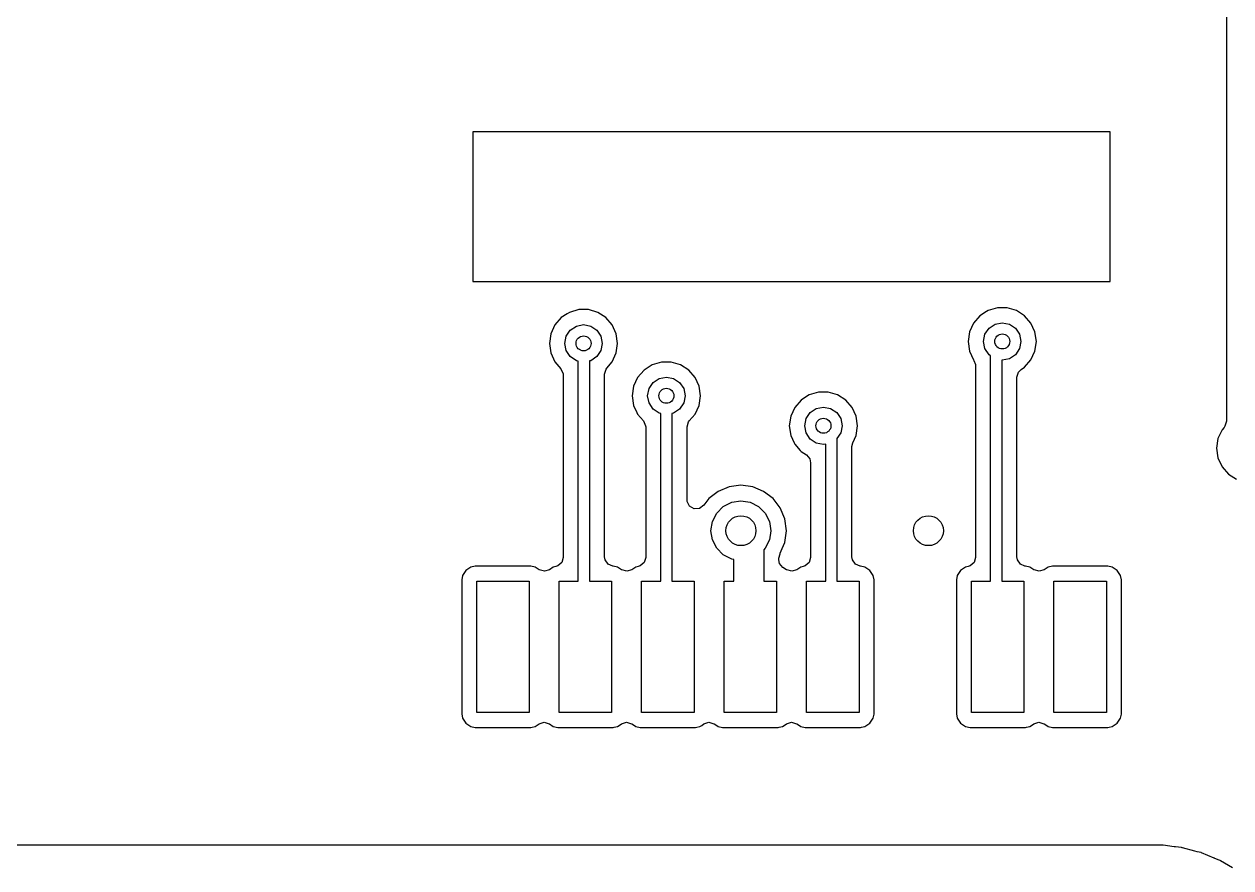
# Model space of a CAD drawing. Extents: x 0.4 to 10.6, y -8.1 to -0.4.
# Drawn here: x 5.135 to 5.769, y -2.689 to -2.246 of the extents above; entities that cross this region are included whole.
import ezdxf

# ---------------------------------------------------------------- set-up
doc = ezdxf.new("R2010")
doc.units = 0
doc.header["$MEASUREMENT"] = 0
doc.layers.add('BLACK', color=7, linetype='CONTINUOUS')

msp = doc.modelspace()

# ---------------------------------------------------------------- linework, layer by layer
at = {"layer": 'BLACK', "linetype": 'CONTINUOUS'}
for p, q in [((5.76675, -2.11481), (5.76675, -2.45434)), ((5.70571, -2.30217), (5.37106, -2.30217)), ((5.37106, -2.30217), (5.37106, -2.38091)), ((5.70571, -2.38091), (5.70571, -2.30217)), ((5.37106, -2.38091), (5.70571, -2.38091)), ((5.64649, -2.39465), (5.64159, -2.39608)), ((5.65159, -2.39465), (5.64649, -2.39465)), ((5.64649, -2.39465), (5.64649, -2.39465)), ((5.65648, -2.39608), (5.65159, -2.39465)), ((5.65159, -2.39465), (5.65159, -2.39465)), ((5.4174, -2.39984), (5.41406, -2.4037)), ((5.42057, -2.39781), (5.4174, -2.39984)), ((5.42169, -2.39709), (5.42057, -2.39781)), ((5.42658, -2.39565), (5.42169, -2.39709)), ((5.42169, -2.39709), (5.42169, -2.39709)), ((5.42169, -2.39709), (5.42169, -2.39709)), ((5.43168, -2.39565), (5.42658, -2.39565)), ((5.42658, -2.39565), (5.42658, -2.39565)), ((5.43658, -2.39709), (5.43168, -2.39565)), ((5.43168, -2.39565), (5.43168, -2.39565)), ((5.44087, -2.39984), (5.43658, -2.39709)), ((5.43658, -2.39709), (5.43658, -2.39709)), ((5.43658, -2.39709), (5.43658, -2.39709)), ((5.44421, -2.4037), (5.44087, -2.39984)), ((5.6373, -2.39884), (5.63396, -2.40269)), ((5.64073, -2.39664), (5.6373, -2.39884)), ((5.64159, -2.39608), (5.64073, -2.39664)), ((5.64159, -2.39608), (5.64159, -2.39608)), ((5.64159, -2.39608), (5.64159, -2.39608)), ((5.66077, -2.39884), (5.65648, -2.39608)), ((5.65648, -2.39608), (5.65648, -2.39608)), ((5.65648, -2.39608), (5.65648, -2.39608)), ((5.66411, -2.40269), (5.66077, -2.39884)), ((5.41406, -2.4037), (5.41194, -2.40834)), ((5.41406, -2.4037), (5.41406, -2.4037)), ((5.42004, -2.40962), (5.42217, -2.40643)), ((5.42217, -2.40643), (5.42537, -2.40429)), ((5.42537, -2.40429), (5.42913, -2.40354)), ((5.42913, -2.40354), (5.4329, -2.40429)), ((5.4329, -2.40429), (5.43609, -2.40643)), ((5.43609, -2.40643), (5.43823, -2.40962)), ((5.44633, -2.40834), (5.44421, -2.4037)), ((5.63184, -2.40733), (5.63112, -2.41238)), ((5.63396, -2.40269), (5.63184, -2.40733)), ((5.63396, -2.40269), (5.63396, -2.40269)), ((5.63994, -2.40862), (5.64208, -2.40542)), ((5.64208, -2.40542), (5.64527, -2.40329)), ((5.64527, -2.40329), (5.64904, -2.40254)), ((5.64904, -2.40254), (5.6528, -2.40329)), ((5.6528, -2.40329), (5.656, -2.40542)), ((5.656, -2.40542), (5.65813, -2.40862)), ((5.66623, -2.40733), (5.66411, -2.40269)), ((5.66695, -2.41238), (5.66623, -2.40733)), ((5.41194, -2.40834), (5.41122, -2.41339)), ((5.41122, -2.41339), (5.41194, -2.41843)), ((5.41929, -2.41339), (5.42004, -2.40962)), ((5.42004, -2.41715), (5.41929, -2.41339)), ((5.43823, -2.40962), (5.43898, -2.41339)), ((5.43898, -2.41339), (5.43823, -2.41715)), ((5.44705, -2.41339), (5.44633, -2.40834)), ((5.44633, -2.41843), (5.44705, -2.41339)), ((5.63112, -2.41238), (5.63184, -2.41743)), ((5.63919, -2.41238), (5.63994, -2.40862)), ((5.63994, -2.41615), (5.63919, -2.41238)), ((5.65813, -2.40862), (5.65888, -2.41238)), ((5.65888, -2.41238), (5.65813, -2.41615)), ((5.66623, -2.41743), (5.66695, -2.41238)), ((5.41194, -2.41843), (5.41406, -2.42307)), ((5.42217, -2.42035), (5.42004, -2.41715)), ((5.42537, -2.42248), (5.42217, -2.42035)), ((5.43609, -2.42035), (5.4329, -2.42248)), ((5.43823, -2.41715), (5.43609, -2.42035)), ((5.44421, -2.42307), (5.44633, -2.41843)), ((5.63184, -2.41743), (5.63396, -2.42207)), ((5.64208, -2.41934), (5.63994, -2.41615)), ((5.64291, -2.4199), (5.64208, -2.41934)), ((5.64291, -2.53839), (5.64291, -2.4199)), ((5.656, -2.41934), (5.6528, -2.42148)), ((5.65813, -2.41615), (5.656, -2.41934)), ((5.66411, -2.42207), (5.66623, -2.41743)), ((5.41406, -2.42307), (5.41406, -2.42307)), ((5.41406, -2.42307), (5.41729, -2.4268)), ((5.41729, -2.4268), (5.41843, -2.42931)), ((5.42638, -2.42268), (5.42537, -2.42248)), ((5.42638, -2.53839), (5.42638, -2.42268)), ((5.4329, -2.42248), (5.43228, -2.4226)), ((5.43228, -2.4226), (5.43228, -2.53839)), ((5.44018, -2.42955), (5.44095, -2.42691)), ((5.44095, -2.42691), (5.44137, -2.42635)), ((5.44137, -2.42635), (5.44421, -2.42307)), ((5.44421, -2.42307), (5.44421, -2.42307)), ((5.44421, -2.42307), (5.44421, -2.42307)), ((5.46367, -2.42563), (5.4609, -2.4274)), ((5.46519, -2.42465), (5.46367, -2.42563)), ((5.47009, -2.42321), (5.46519, -2.42465)), ((5.46519, -2.42465), (5.46519, -2.42465)), ((5.46519, -2.42465), (5.46519, -2.42465)), ((5.47519, -2.42321), (5.47009, -2.42321)), ((5.47009, -2.42321), (5.47009, -2.42321)), ((5.48008, -2.42465), (5.47519, -2.42321)), ((5.47519, -2.42321), (5.47519, -2.42321)), ((5.48437, -2.4274), (5.48008, -2.42465)), ((5.48008, -2.42465), (5.48008, -2.42465)), ((5.48008, -2.42465), (5.48008, -2.42465)), ((5.63396, -2.42207), (5.63415, -2.42236)), ((5.63415, -2.42236), (5.63406, -2.42242)), ((5.63406, -2.42242), (5.63497, -2.42442)), ((5.63497, -2.42442), (5.63502, -2.42511)), ((5.63502, -2.42511), (5.63502, -2.5259)), ((5.64904, -2.42222), (5.64882, -2.42218)), ((5.64882, -2.42218), (5.64882, -2.53839)), ((5.6528, -2.42148), (5.64904, -2.42222)), ((5.65749, -2.42856), (5.65896, -2.42709)), ((5.65896, -2.42709), (5.66077, -2.42592)), ((5.66077, -2.42592), (5.66411, -2.42207)), ((5.41843, -2.42931), (5.41848, -2.43)), ((5.41848, -2.43), (5.41848, -2.5259)), ((5.44018, -2.52562), (5.44018, -2.42955)), ((5.45756, -2.43126), (5.45544, -2.4359)), ((5.4609, -2.4274), (5.45756, -2.43126)), ((5.45756, -2.43126), (5.45756, -2.43126)), ((5.46568, -2.43399), (5.46887, -2.43185)), ((5.46887, -2.43185), (5.47264, -2.4311)), ((5.47264, -2.4311), (5.4764, -2.43185)), ((5.4764, -2.43185), (5.4796, -2.43399)), ((5.48771, -2.43126), (5.48437, -2.4274)), ((5.48983, -2.4359), (5.48771, -2.43126)), ((5.65671, -2.4312), (5.65749, -2.42856)), ((5.65671, -2.52562), (5.65671, -2.4312)), ((5.45544, -2.4359), (5.45472, -2.44094)), ((5.4628, -2.44094), (5.46354, -2.43718)), ((5.46354, -2.43718), (5.46568, -2.43399)), ((5.4796, -2.43399), (5.48173, -2.43718)), ((5.48173, -2.43718), (5.48248, -2.44094)), ((5.49056, -2.44094), (5.48983, -2.4359)), ((5.55257, -2.43896), (5.54767, -2.44039)), ((5.55767, -2.43896), (5.55257, -2.43896)), ((5.55257, -2.43896), (5.55257, -2.43896)), ((5.56256, -2.44039), (5.55767, -2.43896)), ((5.55767, -2.43896), (5.55767, -2.43896)), ((5.45472, -2.44094), (5.45544, -2.44599)), ((5.45544, -2.44599), (5.45717, -2.44978)), ((5.46354, -2.44471), (5.4628, -2.44094)), ((5.46568, -2.4479), (5.46354, -2.44471)), ((5.48173, -2.44471), (5.4796, -2.4479)), ((5.48248, -2.44094), (5.48173, -2.44471)), ((5.48771, -2.45063), (5.48983, -2.44599)), ((5.48983, -2.44599), (5.49056, -2.44094)), ((5.54338, -2.44315), (5.54004, -2.44701)), ((5.54577, -2.44162), (5.54338, -2.44315)), ((5.54767, -2.44039), (5.54577, -2.44162)), ((5.54767, -2.44039), (5.54767, -2.44039)), ((5.54767, -2.44039), (5.54767, -2.44039)), ((5.56685, -2.44315), (5.56256, -2.44039)), ((5.56256, -2.44039), (5.56256, -2.44039)), ((5.56256, -2.44039), (5.56256, -2.44039)), ((5.57019, -2.44701), (5.56685, -2.44315)), ((5.45717, -2.44978), (5.45756, -2.45063)), ((5.45756, -2.45063), (5.4606, -2.45414)), ((5.46887, -2.45004), (5.46568, -2.4479)), ((5.46969, -2.4502), (5.46887, -2.45004)), ((5.46969, -2.53839), (5.46969, -2.4502)), ((5.4764, -2.45004), (5.47559, -2.4502)), ((5.47559, -2.4502), (5.47559, -2.53839)), ((5.4796, -2.4479), (5.4764, -2.45004)), ((5.48468, -2.45414), (5.48771, -2.45063)), ((5.53793, -2.45164), (5.5372, -2.45669)), ((5.54004, -2.44701), (5.53793, -2.45164)), ((5.54004, -2.44701), (5.54004, -2.44701)), ((5.54602, -2.45293), (5.54816, -2.44973)), ((5.54816, -2.44973), (5.55135, -2.4476)), ((5.55135, -2.4476), (5.55512, -2.44685)), ((5.55512, -2.44685), (5.55888, -2.4476)), ((5.55888, -2.4476), (5.56208, -2.44973)), ((5.56208, -2.44973), (5.56421, -2.45293)), ((5.57231, -2.45164), (5.57019, -2.44701)), ((5.57304, -2.45669), (5.57231, -2.45164)), ((5.4606, -2.45414), (5.46174, -2.45664)), ((5.46174, -2.45664), (5.46179, -2.45733)), ((5.46179, -2.45733), (5.46179, -2.5259)), ((5.48348, -2.45733), (5.48426, -2.45469)), ((5.48348, -2.49551), (5.48348, -2.45733)), ((5.48426, -2.45469), (5.48468, -2.45414)), ((5.5372, -2.45669), (5.53793, -2.46174)), ((5.54528, -2.45669), (5.54602, -2.45293)), ((5.54602, -2.46046), (5.54528, -2.45669)), ((5.56421, -2.45293), (5.56496, -2.45669)), ((5.56496, -2.45669), (5.56421, -2.46046)), ((5.57231, -2.46174), (5.57304, -2.45669)), ((5.76445, -2.45882), (5.76233, -2.46346)), ((5.76556, -2.45754), (5.76445, -2.45882)), ((5.76598, -2.45698), (5.76556, -2.45754)), ((5.76675, -2.45434), (5.76598, -2.45698)), ((5.53793, -2.46174), (5.53972, -2.46568)), ((5.54816, -2.46365), (5.54602, -2.46046)), ((5.55135, -2.46579), (5.54816, -2.46365)), ((5.56421, -2.46046), (5.5622, -2.46346)), ((5.5622, -2.46346), (5.5622, -2.53839)), ((5.57054, -2.46562), (5.57138, -2.46379)), ((5.57138, -2.46379), (5.57231, -2.46174)), ((5.76233, -2.46346), (5.76161, -2.4685)), ((5.53972, -2.46568), (5.54004, -2.46638)), ((5.54004, -2.46638), (5.54285, -2.46962)), ((5.54285, -2.46962), (5.54338, -2.47023)), ((5.54338, -2.47023), (5.54616, -2.47202)), ((5.55512, -2.46654), (5.55135, -2.46579)), ((5.5563, -2.4663), (5.55512, -2.46654)), ((5.5563, -2.53839), (5.5563, -2.4663)), ((5.5701, -2.46765), (5.57054, -2.46562)), ((5.5701, -2.52562), (5.5701, -2.46765)), ((5.76161, -2.4685), (5.76233, -2.47355)), ((5.54616, -2.47202), (5.54796, -2.4741)), ((5.54796, -2.4741), (5.54841, -2.47613)), ((5.54841, -2.47613), (5.54841, -2.5259)), ((5.76233, -2.47355), (5.76445, -2.47819)), ((5.76445, -2.47819), (5.76445, -2.47819)), ((5.76445, -2.47819), (5.76779, -2.48205)), ((5.76779, -2.48205), (5.77208, -2.4848)), ((5.50564, -2.48878), (5.49989, -2.49116)), ((5.51181, -2.48797), (5.50564, -2.48878)), ((5.50564, -2.48878), (5.50564, -2.48878)), ((5.51798, -2.48878), (5.51181, -2.48797)), ((5.51181, -2.48797), (5.51181, -2.48797)), ((5.52373, -2.49116), (5.51798, -2.48878)), ((5.51798, -2.48878), (5.51798, -2.48878)), ((5.48358, -2.49649), (5.48348, -2.49551)), ((5.48487, -2.49892), (5.48358, -2.49649)), ((5.49495, -2.49495), (5.49224, -2.49848)), ((5.49989, -2.49116), (5.49495, -2.49495)), ((5.49495, -2.49495), (5.49495, -2.49495)), ((5.49495, -2.49495), (5.49495, -2.49495)), ((5.49989, -2.49116), (5.49989, -2.49116)), ((5.49989, -2.49116), (5.49989, -2.49116)), ((5.50255, -2.49907), (5.50694, -2.49683)), ((5.50694, -2.49683), (5.51181, -2.49606)), ((5.51181, -2.49606), (5.51668, -2.49683)), ((5.51668, -2.49683), (5.52107, -2.49907)), ((5.52867, -2.49495), (5.52373, -2.49116)), ((5.53246, -2.49989), (5.52867, -2.49495)), ((5.48727, -2.50027), (5.48487, -2.49892)), ((5.49002, -2.5001), (5.48727, -2.50027)), ((5.49224, -2.49848), (5.49002, -2.5001)), ((5.49683, -2.50694), (5.49907, -2.50255)), ((5.49907, -2.50255), (5.50255, -2.49907)), ((5.52107, -2.49907), (5.52455, -2.50255)), ((5.52455, -2.50255), (5.52679, -2.50694)), ((5.53484, -2.50564), (5.53246, -2.49989)), ((5.49606, -2.51181), (5.49683, -2.50694)), ((5.52679, -2.50694), (5.52756, -2.51181)), ((5.53566, -2.51181), (5.53484, -2.50564)), ((5.49683, -2.51668), (5.49606, -2.51181)), ((5.52756, -2.51181), (5.52679, -2.51668)), ((5.53484, -2.51798), (5.53566, -2.51181)), ((5.49907, -2.52107), (5.49683, -2.51668)), ((5.50255, -2.52455), (5.49907, -2.52107)), ((5.52455, -2.52107), (5.52382, -2.5218)), ((5.52382, -2.5218), (5.52382, -2.53839)), ((5.52679, -2.51668), (5.52455, -2.52107)), ((5.53248, -2.52369), (5.53351, -2.52121)), ((5.53351, -2.52121), (5.53484, -2.51798)), ((5.41771, -2.52854), (5.41563, -2.53034)), ((5.41848, -2.5259), (5.41771, -2.52854)), ((5.44044, -2.52721), (5.44018, -2.52562)), ((5.44203, -2.52945), (5.44044, -2.52721)), ((5.46102, -2.52854), (5.45894, -2.53034)), ((5.46179, -2.5259), (5.46102, -2.52854)), ((5.50694, -2.52679), (5.50255, -2.52455)), ((5.50807, -2.52697), (5.50694, -2.52679)), ((5.50807, -2.53839), (5.50807, -2.52697)), ((5.53171, -2.52634), (5.53237, -2.5239)), ((5.53171, -2.52709), (5.53171, -2.52634)), ((5.53212, -2.52903), (5.53171, -2.52709)), ((5.53237, -2.5239), (5.53246, -2.52373)), ((5.53246, -2.52373), (5.53248, -2.52369)), ((5.53246, -2.52373), (5.53246, -2.52373)), ((5.54763, -2.52854), (5.54555, -2.53034)), ((5.54841, -2.5259), (5.54763, -2.52854)), ((5.57036, -2.52721), (5.5701, -2.52562)), ((5.57195, -2.52945), (5.57036, -2.52721)), ((5.63424, -2.52854), (5.63217, -2.53034)), ((5.63502, -2.5259), (5.63424, -2.52854)), ((5.65698, -2.52721), (5.65671, -2.52562)), ((5.65857, -2.52945), (5.65698, -2.52721)), ((5.36734, -2.53269), (5.3656, -2.53531)), ((5.36995, -2.53095), (5.36734, -2.53269)), ((5.37225, -2.53049), (5.36995, -2.53095)), ((5.36995, -2.53095), (5.36995, -2.53095)), ((5.40137, -2.53049), (5.37225, -2.53049)), ((5.37225, -2.53049), (5.37225, -2.53049)), ((5.40367, -2.53095), (5.40137, -2.53049)), ((5.40137, -2.53049), (5.40137, -2.53049)), ((5.40575, -2.53234), (5.40367, -2.53095)), ((5.40367, -2.53095), (5.40367, -2.53095)), ((5.4059, -2.53244), (5.40575, -2.53234)), ((5.40855, -2.53316), (5.4059, -2.53244)), ((5.41118, -2.53234), (5.40855, -2.53316)), ((5.41326, -2.53095), (5.41118, -2.53234)), ((5.41455, -2.53069), (5.41326, -2.53095)), ((5.41563, -2.53034), (5.41455, -2.53069)), ((5.44444, -2.53043), (5.44203, -2.52945)), ((5.44444, -2.53045), (5.44444, -2.53043)), ((5.44453, -2.53046), (5.44444, -2.53045)), ((5.44458, -2.53048), (5.44453, -2.53046)), ((5.44468, -2.53049), (5.44458, -2.53048)), ((5.44698, -2.53095), (5.44468, -2.53049)), ((5.44906, -2.53234), (5.44698, -2.53095)), ((5.44698, -2.53095), (5.44698, -2.53095)), ((5.44921, -2.53244), (5.44906, -2.53234)), ((5.45186, -2.53316), (5.44921, -2.53244)), ((5.45448, -2.53234), (5.45186, -2.53316)), ((5.45657, -2.53095), (5.45448, -2.53234)), ((5.45786, -2.53069), (5.45657, -2.53095)), ((5.45894, -2.53034), (5.45786, -2.53069)), ((5.53388, -2.53114), (5.53212, -2.52903)), ((5.53567, -2.53234), (5.53388, -2.53114)), ((5.53582, -2.53244), (5.53567, -2.53234)), ((5.53847, -2.53316), (5.53582, -2.53244)), ((5.5411, -2.53234), (5.53847, -2.53316)), ((5.54318, -2.53095), (5.5411, -2.53234)), ((5.54448, -2.53069), (5.54318, -2.53095)), ((5.54555, -2.53034), (5.54448, -2.53069)), ((5.57436, -2.53043), (5.57195, -2.52945)), ((5.57436, -2.53045), (5.57436, -2.53043)), ((5.57446, -2.53046), (5.57436, -2.53045)), ((5.5745, -2.53048), (5.57446, -2.53046)), ((5.5746, -2.53049), (5.5745, -2.53048)), ((5.5769, -2.53095), (5.5746, -2.53049)), ((5.57951, -2.53269), (5.5769, -2.53095)), ((5.5769, -2.53095), (5.5769, -2.53095)), ((5.58125, -2.53531), (5.57951, -2.53269)), ((5.62718, -2.53269), (5.62544, -2.53531)), ((5.62979, -2.53095), (5.62718, -2.53269)), ((5.63109, -2.53069), (5.62979, -2.53095)), ((5.63217, -2.53034), (5.63109, -2.53069)), ((5.66098, -2.53043), (5.65857, -2.52945)), ((5.66098, -2.53045), (5.66098, -2.53043)), ((5.66107, -2.53046), (5.66098, -2.53045)), ((5.66112, -2.53048), (5.66107, -2.53046)), ((5.66121, -2.53049), (5.66112, -2.53048)), ((5.66351, -2.53095), (5.66121, -2.53049)), ((5.66559, -2.53234), (5.66351, -2.53095)), ((5.66351, -2.53095), (5.66351, -2.53095)), ((5.66574, -2.53244), (5.66559, -2.53234)), ((5.66839, -2.53316), (5.66574, -2.53244)), ((5.67102, -2.53234), (5.66839, -2.53316)), ((5.6731, -2.53095), (5.67102, -2.53234)), ((5.6754, -2.53049), (5.6731, -2.53095)), ((5.6731, -2.53095), (5.6731, -2.53095)), ((5.70452, -2.53049), (5.6754, -2.53049)), ((5.6754, -2.53049), (5.6754, -2.53049)), ((5.70682, -2.53095), (5.70452, -2.53049)), ((5.70452, -2.53049), (5.70452, -2.53049)), ((5.70943, -2.53269), (5.70682, -2.53095)), ((5.70682, -2.53095), (5.70682, -2.53095)), ((5.71118, -2.53531), (5.70943, -2.53269)), ((5.3656, -2.53531), (5.36514, -2.53761)), ((5.36514, -2.53761), (5.36514, -2.60806)), ((5.3656, -2.53531), (5.3656, -2.53531)), ((5.37303, -2.60728), (5.37303, -2.53839)), ((5.37303, -2.53839), (5.40059, -2.53839)), ((5.40059, -2.53839), (5.40059, -2.60728)), ((5.41634, -2.60728), (5.41634, -2.53839)), ((5.41634, -2.53839), (5.42638, -2.53839)), ((5.43228, -2.53839), (5.4439, -2.53839)), ((5.4439, -2.53839), (5.4439, -2.60728)), ((5.45965, -2.60728), (5.45965, -2.53839)), ((5.45965, -2.53839), (5.46969, -2.53839)), ((5.47559, -2.53839), (5.4872, -2.53839)), ((5.4872, -2.53839), (5.4872, -2.60728)), ((5.50295, -2.60728), (5.50295, -2.53839)), ((5.50295, -2.53839), (5.50807, -2.53839)), ((5.52382, -2.53839), (5.53051, -2.53839)), ((5.53051, -2.53839), (5.53051, -2.60728)), ((5.54626, -2.60728), (5.54626, -2.53839)), ((5.54626, -2.53839), (5.5563, -2.53839)), ((5.5622, -2.53839), (5.57382, -2.53839)), ((5.57382, -2.53839), (5.57382, -2.60728)), ((5.58171, -2.53761), (5.58125, -2.53531)), ((5.58125, -2.53531), (5.58125, -2.53531)), ((5.58171, -2.60806), (5.58171, -2.53761)), ((5.58171, -2.53761), (5.58171, -2.53761)), ((5.58171, -2.53761), (5.58171, -2.53761)), ((5.58171, -2.53761), (5.58171, -2.53761)), ((5.62544, -2.53531), (5.62498, -2.53761)), ((5.62498, -2.53761), (5.62498, -2.60806)), ((5.62544, -2.53531), (5.62544, -2.53531)), ((5.63287, -2.60728), (5.63287, -2.53839)), ((5.63287, -2.53839), (5.64291, -2.53839)), ((5.64882, -2.53839), (5.66043, -2.53839)), ((5.66043, -2.53839), (5.66043, -2.60728)), ((5.67618, -2.60728), (5.67618, -2.53839)), ((5.67618, -2.53839), (5.70374, -2.53839)), ((5.70374, -2.53839), (5.70374, -2.60728)), ((5.71163, -2.53761), (5.71118, -2.53531)), ((5.71118, -2.53531), (5.71118, -2.53531)), ((5.71161, -2.59744), (5.71161, -2.53839)), ((5.71161, -2.53839), (5.71163, -2.53839)), ((5.71163, -2.53839), (5.71163, -2.53761)), ((5.71163, -2.53761), (5.71163, -2.53761)), ((5.71163, -2.53761), (5.71163, -2.53761)), ((5.71163, -2.53761), (5.71163, -2.53761)), ((5.71163, -2.59744), (5.71161, -2.59744)), ((5.71163, -2.60806), (5.71163, -2.59744)), ((5.36514, -2.60806), (5.3656, -2.61036)), ((5.3656, -2.61036), (5.3656, -2.61036)), ((5.3656, -2.61036), (5.36734, -2.61297)), ((5.40059, -2.60728), (5.37303, -2.60728)), ((5.4439, -2.60728), (5.41634, -2.60728)), ((5.4872, -2.60728), (5.45965, -2.60728)), ((5.53051, -2.60728), (5.50295, -2.60728)), ((5.57382, -2.60728), (5.54626, -2.60728)), ((5.57951, -2.61297), (5.58125, -2.61036)), ((5.58125, -2.61036), (5.58169, -2.60816)), ((5.58125, -2.61036), (5.58125, -2.61036)), ((5.58125, -2.61036), (5.58125, -2.61036)), ((5.58169, -2.60816), (5.58171, -2.60806)), ((5.58171, -2.60806), (5.58171, -2.60806)), ((5.62498, -2.60806), (5.62544, -2.61036)), ((5.62544, -2.61036), (5.62544, -2.61036)), ((5.62544, -2.61036), (5.62718, -2.61297)), ((5.66043, -2.60728), (5.63287, -2.60728)), ((5.70374, -2.60728), (5.67618, -2.60728)), ((5.70943, -2.61297), (5.71118, -2.61036)), ((5.71118, -2.61036), (5.71161, -2.60816)), ((5.71118, -2.61036), (5.71118, -2.61036)), ((5.71118, -2.61036), (5.71118, -2.61036)), ((5.71161, -2.60816), (5.71163, -2.60806)), ((5.36734, -2.61297), (5.36995, -2.61472)), ((5.36995, -2.61472), (5.36995, -2.61472)), ((5.36995, -2.61472), (5.37225, -2.61518)), ((5.37225, -2.61518), (5.37225, -2.61518)), ((5.37225, -2.61518), (5.37225, -2.61518)), ((5.37225, -2.61518), (5.40137, -2.61518)), ((5.40137, -2.61518), (5.40214, -2.61502)), ((5.40137, -2.61518), (5.40137, -2.61518)), ((5.40214, -2.61502), (5.40367, -2.61472)), ((5.40367, -2.61472), (5.40575, -2.61333)), ((5.40367, -2.61472), (5.40367, -2.61472)), ((5.40367, -2.61472), (5.40367, -2.61472)), ((5.40575, -2.61333), (5.40838, -2.61251)), ((5.40838, -2.61251), (5.41103, -2.61323)), ((5.41103, -2.61323), (5.41118, -2.61333)), ((5.41118, -2.61333), (5.41326, -2.61472)), ((5.41326, -2.61472), (5.41326, -2.61472)), ((5.41326, -2.61472), (5.41556, -2.61518)), ((5.41556, -2.61518), (5.41556, -2.61518)), ((5.41556, -2.61518), (5.41556, -2.61518)), ((5.41556, -2.61518), (5.44468, -2.61518)), ((5.44468, -2.61518), (5.44526, -2.61506)), ((5.44468, -2.61518), (5.44468, -2.61518)), ((5.44526, -2.61506), (5.44698, -2.61472)), ((5.44698, -2.61472), (5.44789, -2.61411)), ((5.44698, -2.61472), (5.44698, -2.61472)), ((5.44789, -2.61411), (5.44906, -2.61333)), ((5.44906, -2.61333), (5.45168, -2.61251)), ((5.45168, -2.61251), (5.45434, -2.61323)), ((5.45434, -2.61323), (5.45448, -2.61333)), ((5.45448, -2.61333), (5.45485, -2.61357)), ((5.45485, -2.61357), (5.45657, -2.61472)), ((5.45657, -2.61472), (5.45657, -2.61472)), ((5.45657, -2.61472), (5.45887, -2.61518)), ((5.45887, -2.61518), (5.45887, -2.61518)), ((5.45887, -2.61518), (5.45887, -2.61518)), ((5.45887, -2.61518), (5.48798, -2.61518)), ((5.48798, -2.61518), (5.48857, -2.61506)), ((5.48798, -2.61518), (5.48798, -2.61518)), ((5.48857, -2.61506), (5.49028, -2.61472)), ((5.49028, -2.61472), (5.49119, -2.61411)), ((5.49028, -2.61472), (5.49028, -2.61472)), ((5.49119, -2.61411), (5.49237, -2.61333)), ((5.49237, -2.61333), (5.49499, -2.61251)), ((5.49499, -2.61251), (5.49764, -2.61323)), ((5.49764, -2.61323), (5.49779, -2.61333)), ((5.49779, -2.61333), (5.49815, -2.61357)), ((5.49815, -2.61357), (5.49987, -2.61472)), ((5.49987, -2.61472), (5.49987, -2.61472)), ((5.49987, -2.61472), (5.50218, -2.61518)), ((5.50218, -2.61518), (5.50218, -2.61518)), ((5.50218, -2.61518), (5.50218, -2.61518)), ((5.50218, -2.61518), (5.53129, -2.61518)), ((5.53129, -2.61518), (5.53187, -2.61506)), ((5.53129, -2.61518), (5.53129, -2.61518)), ((5.53187, -2.61506), (5.53359, -2.61472)), ((5.53359, -2.61472), (5.5345, -2.61411)), ((5.53359, -2.61472), (5.53359, -2.61472)), ((5.5345, -2.61411), (5.53567, -2.61333)), ((5.53567, -2.61333), (5.5383, -2.61251)), ((5.5383, -2.61251), (5.54095, -2.61323)), ((5.54095, -2.61323), (5.5411, -2.61333)), ((5.5411, -2.61333), (5.54146, -2.61357)), ((5.54146, -2.61357), (5.54318, -2.61472)), ((5.54318, -2.61472), (5.54318, -2.61472)), ((5.54318, -2.61472), (5.54548, -2.61518)), ((5.54548, -2.61518), (5.54548, -2.61518)), ((5.54548, -2.61518), (5.54548, -2.61518)), ((5.54548, -2.61518), (5.5746, -2.61518)), ((5.5746, -2.61518), (5.57518, -2.61506)), ((5.5746, -2.61518), (5.5746, -2.61518)), ((5.57518, -2.61506), (5.5769, -2.61472)), ((5.5769, -2.61472), (5.57951, -2.61297)), ((5.5769, -2.61472), (5.5769, -2.61472)), ((5.5769, -2.61472), (5.5769, -2.61472)), ((5.62718, -2.61297), (5.62979, -2.61472)), ((5.62979, -2.61472), (5.62979, -2.61472)), ((5.62979, -2.61472), (5.6321, -2.61518)), ((5.6321, -2.61518), (5.6321, -2.61518)), ((5.6321, -2.61518), (5.6321, -2.61518)), ((5.6321, -2.61518), (5.66121, -2.61518)), ((5.66121, -2.61518), (5.66179, -2.61506)), ((5.66121, -2.61518), (5.66121, -2.61518)), ((5.66179, -2.61506), (5.66351, -2.61472)), ((5.66351, -2.61472), (5.66442, -2.61411)), ((5.66351, -2.61472), (5.66351, -2.61472)), ((5.66442, -2.61411), (5.66559, -2.61333)), ((5.66559, -2.61333), (5.66822, -2.61251)), ((5.66822, -2.61251), (5.67087, -2.61323)), ((5.67087, -2.61323), (5.67102, -2.61333)), ((5.67102, -2.61333), (5.67138, -2.61357)), ((5.67138, -2.61357), (5.6731, -2.61472)), ((5.6731, -2.61472), (5.6731, -2.61472)), ((5.6731, -2.61472), (5.6754, -2.61518)), ((5.6754, -2.61518), (5.6754, -2.61518)), ((5.6754, -2.61518), (5.6754, -2.61518)), ((5.6754, -2.61518), (5.70452, -2.61518)), ((5.70452, -2.61518), (5.7051, -2.61506)), ((5.70452, -2.61518), (5.70452, -2.61518)), ((5.7051, -2.61506), (5.70682, -2.61472)), ((5.70682, -2.61472), (5.70943, -2.61297)), ((5.70682, -2.61472), (5.70682, -2.61472)), ((5.70682, -2.61472), (5.70682, -2.61472)), ((5.7271, -2.67715), (4.92251, -2.67715)), ((5.72737, -2.6771), (5.7271, -2.67715)), ((5.72798, -2.67714), (5.72737, -2.6771)), ((5.72816, -2.67715), (5.72798, -2.67714)), ((5.72835, -2.67715), (5.72816, -2.67715)), ((5.73351, -2.67715), (5.72835, -2.67715)), ((5.73926, -2.6779), (5.73351, -2.67715)), ((5.73351, -2.67715), (5.73351, -2.67715)), ((5.73928, -2.6779), (5.73926, -2.6779)), ((5.73936, -2.67792), (5.73928, -2.6779)), ((5.73954, -2.67794), (5.73936, -2.67792)), ((5.7399, -2.67799), (5.73954, -2.67794)), ((5.74005, -2.678), (5.7399, -2.67799)), ((5.74319, -2.67823), (5.74005, -2.678)), ((5.7436, -2.67841), (5.74319, -2.67823)), ((5.74359, -2.67846), (5.7436, -2.67841)), ((5.74374, -2.67849), (5.74359, -2.67846)), ((5.7501, -2.6802), (5.74374, -2.67849)), ((5.75013, -2.6802), (5.7501, -2.6802)), ((5.75023, -2.68023), (5.75013, -2.6802)), ((5.75133, -2.68053), (5.75023, -2.68023)), ((5.75145, -2.68055), (5.75133, -2.68053)), ((5.75348, -2.681), (5.75145, -2.68055)), ((5.75366, -2.68114), (5.75348, -2.681)), ((5.76037, -2.68392), (5.75366, -2.68114)), ((5.76043, -2.68393), (5.76037, -2.68392)), ((5.7606, -2.68402), (5.76043, -2.68393)), ((5.76289, -2.68496), (5.7606, -2.68402)), ((5.76351, -2.68519), (5.76289, -2.68496)), ((5.76365, -2.68534), (5.76351, -2.68519)), ((5.76998, -2.689), (5.76365, -2.68534))]:
    msp.add_line(p, q, dxfattribs=at)
at = {"layer": 'BLACK'}
for centre, radius in [((5.42913, -2.41339), 0.00394), ((5.64904, -2.41238), 0.00394), ((5.47264, -2.44094), 0.00394), ((5.55512, -2.45669), 0.00394), ((5.51181, -2.51181), 0.00787), ((5.61024, -2.51181), 0.00787)]:
    msp.add_circle(centre, radius, dxfattribs=at)

doc.saveas('drawing.dxf')
